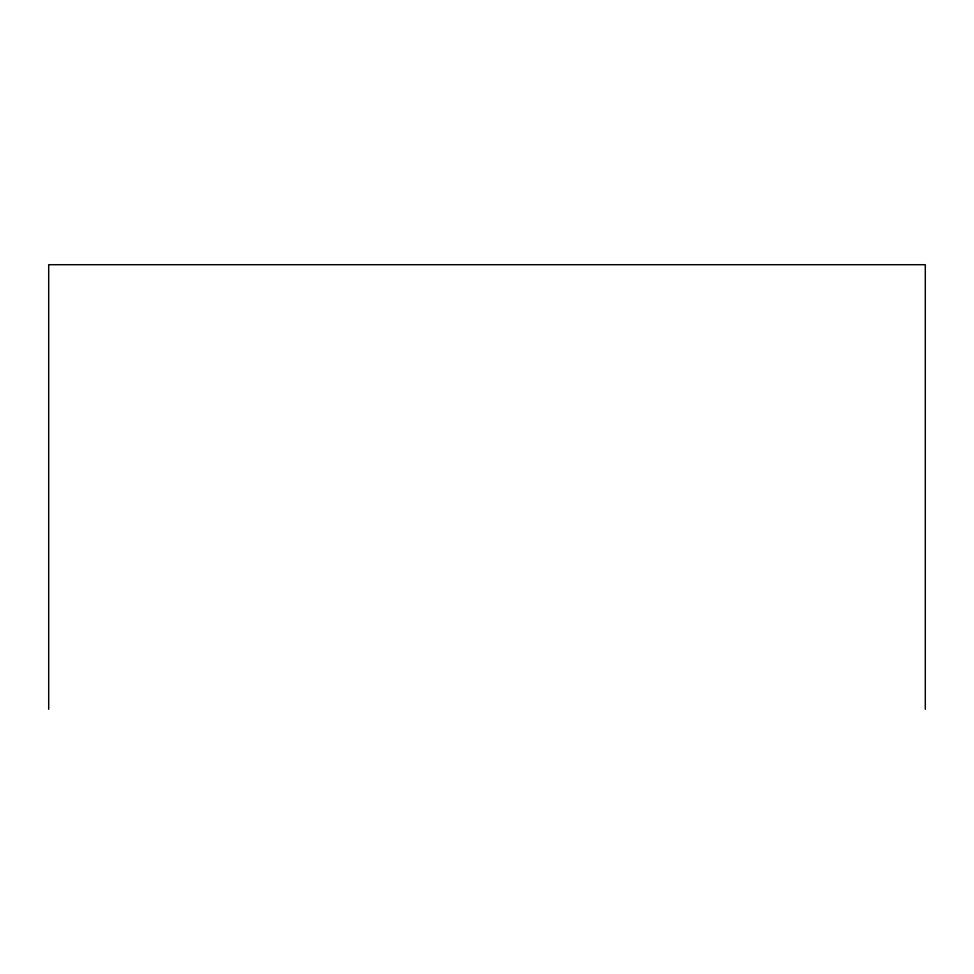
<?xml version="1.0" encoding="UTF-8"?>
<svg xmlns="http://www.w3.org/2000/svg" width="974" height="974" viewBox="0 0 974 974"><rect width="100%" height="100%" fill="white"/><g stroke="black" fill="none" stroke-linecap="round" stroke-linejoin="round"><path stroke-width="1.46" d="M925.3 709.291L925.3 264.709L48.7 264.709L48.7 709.291"/></g></svg>
